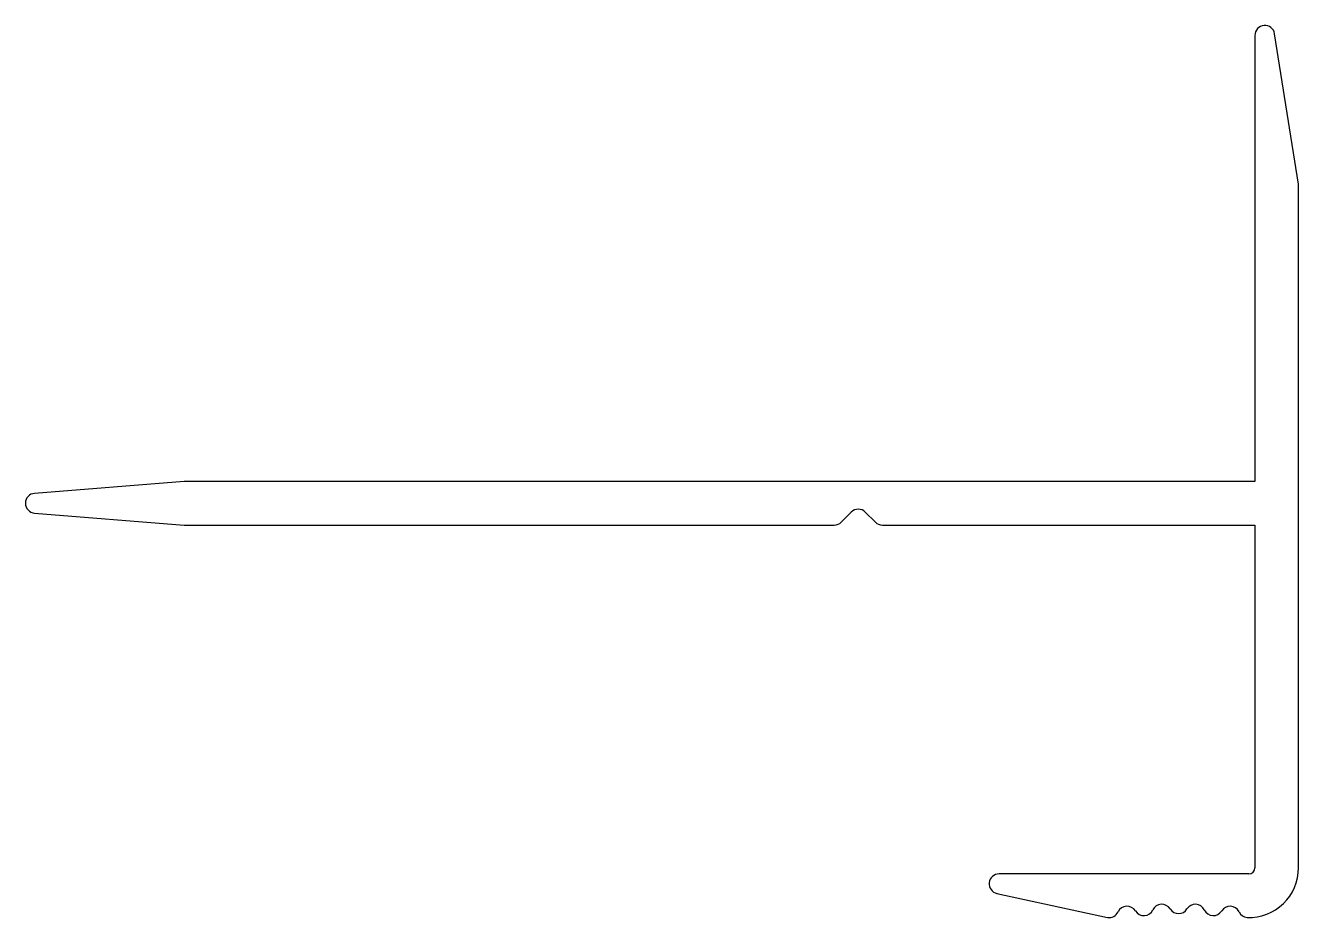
# Model space of a CAD drawing. Extents: x 2021.1 to 2053.2, y 1916.6 to 1939.1.
import ezdxf

# ---------------------------------------------------------------- set-up
doc = ezdxf.new("R2010")
doc.units = 0
doc.layers.get('0').update_dxf_attribs({"linetype": 'CONTINUOUS'})

msp = doc.modelspace()

# ---------------------------------------------------------------- linework, layer by layer
for p, q in [((2052.084, 1938.896), (2052.084, 1927.646)), ((2053.184, 1935.146), (2052.581, 1938.935)), ((2053.184, 1917.896), (2053.184, 1935.146)), ((2025.084, 1927.646), (2021.314, 1927.345)), ((2052.084, 1927.646), (2025.084, 1927.646)), ((2021.314, 1926.847), (2025.084, 1926.546)), ((2041.654, 1926.619), (2041.907, 1926.873)), ((2042.261, 1926.873), (2042.514, 1926.619)), ((2025.084, 1926.546), (2041.477, 1926.546)), ((2042.691, 1926.546), (2052.084, 1926.546)), ((2052.084, 1926.546), (2052.084, 1917.896)), ((2051.934, 1917.746), (2045.634, 1917.746)), ((2045.581, 1917.252), (2048.37, 1916.649))]:
    msp.add_line(p, q)
for centre, radius, start, end in [((2052.334, 1938.896), 0.25, 9.0434, 180), ((2021.334, 1927.096), 0.25, 94.5619, 265.4381), ((2042.084, 1926.696), 0.25, 45, 135), ((2041.477, 1926.796), 0.25, 270, 315), ((2042.691, 1926.796), 0.25, 225, 270), ((2045.634, 1917.496), 0.25, 90, 257.8068), ((2051.934, 1917.896), 1.25, 267.9277, 360), ((2051.934, 1917.896), 0.15, 270, 0), ((2048.409, 1916.896), 0.25, 260.88, 334.4848), ((2048.86, 1916.681), 0.25, 32.0561, 154.4848), ((2049.284, 1916.946), 0.25, 212.0561, 334.4848), ((2049.735, 1916.731), 0.25, 32.0561, 154.4848), ((2050.159, 1916.996), 0.25, 212.0561, 327.9439), ((2050.583, 1916.731), 0.25, 25.5152, 147.9439), ((2051.034, 1916.946), 0.25, 205.5152, 327.9439), ((2051.458, 1916.681), 0.25, 25.5152, 147.9439), ((2051.909, 1916.896), 0.25, 205.5152, 265.3651)]:
    msp.add_arc(centre, radius, start, end)

doc.saveas('drawing.dxf')
